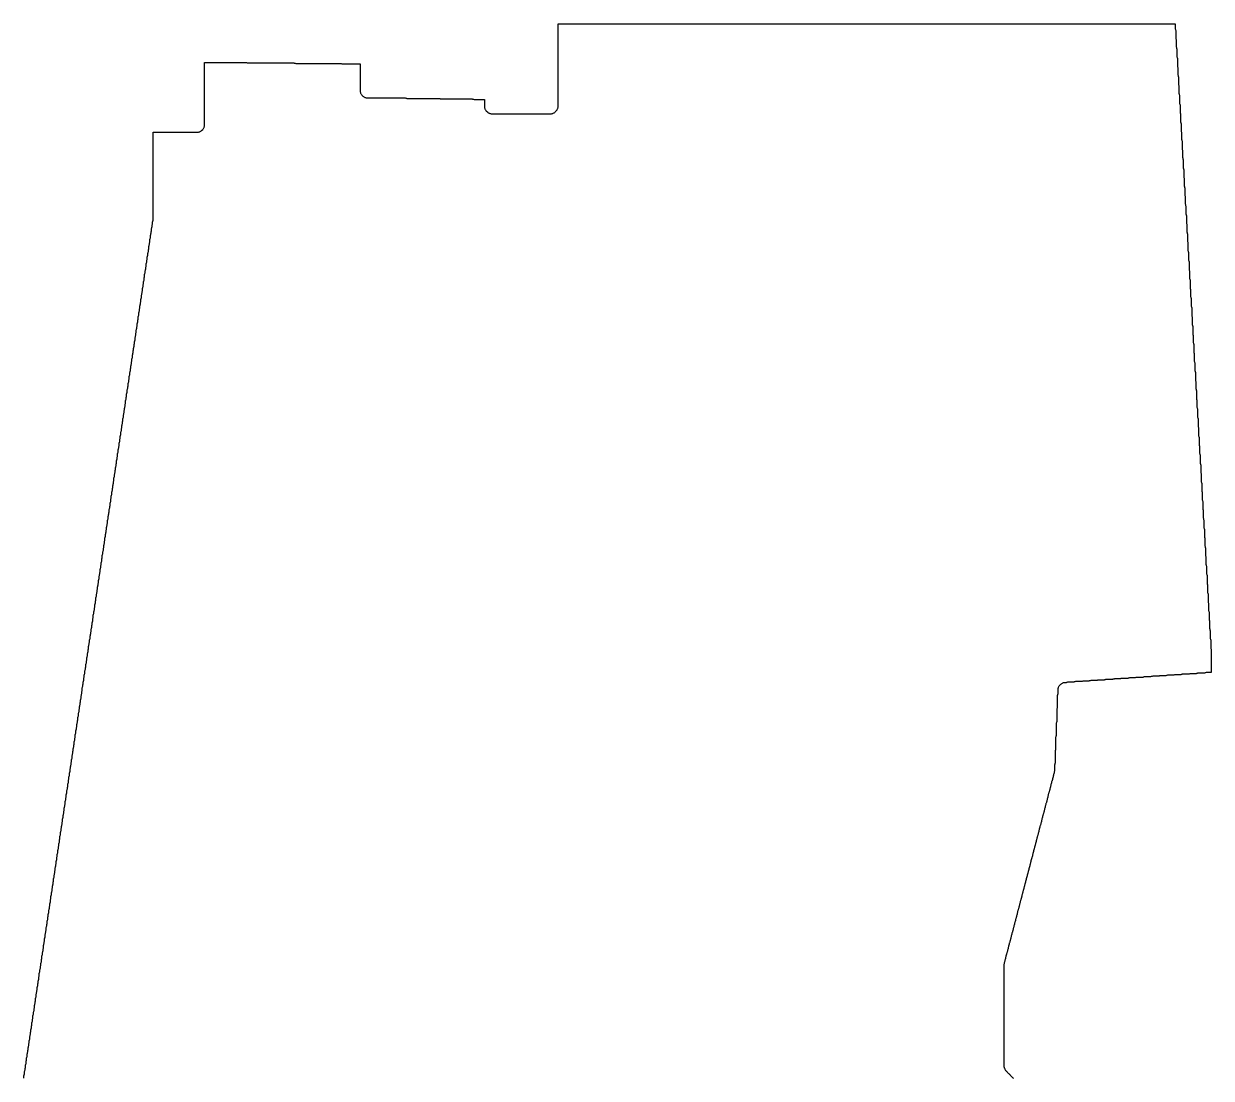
# Model space of a CAD drawing. Header units: metres. Extents: x 500 to 120559, y -30426 to 143676.
# Drawn here: x 7689 to 105705, y 56625 to 143676 of the extents above; entities that cross this region are included whole.
import ezdxf

# ---------------------------------------------------------------- set-up
doc = ezdxf.new("R2010")
doc.units = ezdxf.units.M
doc.layers.add('alpha_boundary_shrunk', color=7, linetype='Continuous')

msp = doc.modelspace()

# ---------------------------------------------------------------- linework, layer by layer
at = {"layer": 'alpha_boundary_shrunk', "color": 1}
msp.add_lwpolyline([(7689, 56619), (7700, 56664), (7706, 56710), (7709, 56756), (7709, 56859), (7718, 56881), (7733, 56925), (7744, 56970), (7750, 57016), (7752, 57062), (7752, 57165), (7762, 57186), (7777, 57230), (7787, 57275), (7794, 57321), (7796, 57368), (7796, 57427), (7806, 57449), (7820, 57492), (7831, 57538), (7837, 57583), (7840, 57630), (7840, 57732), (7849, 57754), (7864, 57798), (7875, 57843), (7881, 57889), (7883, 57936), (7883, 58038), (7893, 58060), (7908, 58104), (7918, 58149), (7925, 58195), (7927, 58241), (7927, 58300), (7937, 58322), (7951, 58366), (7962, 58411), (7968, 58457), (7971, 58504), (7971, 58606), (7980, 58628), (7995, 58672), (8006, 58717), (8012, 58763), (8014, 58809), (8014, 58868), (8024, 58890), (8039, 58934), (8049, 58979), (8056, 59025), (8058, 59071), (8058, 59174), (8068, 59196), (8082, 59240), (8093, 59285), (8100, 59331), (8102, 59377), (8102, 59480), (8111, 59502), (8126, 59546), (8137, 59591), (8143, 59637), (8145, 59683), (8145, 59742), (8155, 59764), (8170, 59808), (8180, 59853), (8187, 59899), (8189, 59945), (8189, 60048), (8199, 60070), (8214, 60114), (8224, 60159), (8231, 60205), (8233, 60251), (8233, 60354), (8242, 60376), (8257, 60420), (8268, 60465), (8274, 60511), (8276, 60557), (8276, 60616), (8286, 60638), (8301, 60682), (8312, 60727), (8318, 60773), (8320, 60819), (8320, 60922), (8330, 60944), (8345, 60987), (8355, 61033), (8362, 61079), (8364, 61125), (8364, 61228), (8374, 61249), (8388, 61293), (8399, 61338), (8405, 61384), (8408, 61431), (8408, 61490), (8417, 61512), (8432, 61555), (8443, 61601), (8449, 61646), (8451, 61693), (8451, 61795), (8461, 61817), (8476, 61861), (8486, 61906), (8493, 61952), (8495, 61999), (8495, 62058), (8505, 62079), (8519, 62123), (8530, 62168), (8536, 62214), (8539, 62261), (8539, 62363), (8548, 62385), (8563, 62429), (8574, 62474), (8580, 62520), (8582, 62567), (8582, 62669), (8592, 62691), (8607, 62735), (8617, 62780), (8624, 62826), (8626, 62872), (8626, 62931), (8636, 62953), (8650, 62997), (8661, 63042), (8667, 63088), (8670, 63134), (8670, 63237), (8679, 63259), (8694, 63303), (8705, 63348), (8711, 63394), (8713, 63440), (8713, 63543), (8723, 63565), (8738, 63609), (8748, 63654), (8755, 63700), (8757, 63746), (8757, 63805), (8767, 63827), (8781, 63871), (8792, 63916), (8799, 63962), (8801, 64008), (8801, 64111), (8810, 64133), (8825, 64177), (8836, 64222), (8842, 64268), (8844, 64314), (8844, 64417), (8854, 64439), (8869, 64483), (8880, 64528), (8886, 64574), (8888, 64620), (8888, 64679), (8898, 64701), (8913, 64745), (8923, 64790), (8930, 64836), (8932, 64882), (8932, 64985), (8941, 65007), (8956, 65050), (8967, 65096), (8973, 65141), (8975, 65188), (8975, 65291), (8985, 65312), (9000, 65356), (9011, 65401), (9017, 65447), (9019, 65494), (9019, 65553), (9029, 65574), (9044, 65618), (9054, 65664), (9061, 65709), (9063, 65756), (9063, 65858), (9073, 65880), (9087, 65924), (9098, 65969), (9104, 66015), (9107, 66062), (9107, 66121), (9116, 66142), (9131, 66186), (9142, 66231), (9148, 66277), (9150, 66324), (9150, 66426), (9160, 66448), (9175, 66492), (9185, 66537), (9192, 66583), (9194, 66629), (9194, 66732), (9204, 66754), (9218, 66798), (9229, 66843), (9235, 66889), (9238, 66935), (9238, 66994), (9247, 67016), (9262, 67060), (9273, 67105), (9279, 67151), (9281, 67197), (9281, 67300), (9291, 67322), (9306, 67366), (9316, 67411), (9323, 67457), (9325, 67503), (9325, 67606), (9335, 67628), (9349, 67672), (9360, 67717), (9366, 67763), (9369, 67809), (9369, 67868), (9378, 67890), (9393, 67934), (9404, 67979), (9410, 68025), (9412, 68071), (9412, 68174), (9422, 68196), (9437, 68240), (9447, 68285), (9454, 68331), (9456, 68377), (9456, 68480), (9466, 68502), (9480, 68546), (9491, 68591), (9498, 68637), (9500, 68683), (9500, 68742), (9509, 68764), (9524, 68808), (9535, 68853), (9541, 68899), (9543, 68945), (9543, 69048), (9553, 69070), (9568, 69113), (9579, 69159), (9585, 69204), (9587, 69251), (9587, 69310), (9597, 69332), (9612, 69376), (9622, 69421), (9629, 69467), (9631, 69513), (9631, 69616), (9640, 69637), (9655, 69681), (9666, 69726), (9672, 69772), (9674, 69819), (9674, 69921), (9684, 69943), (9699, 69987), (9710, 70032), (9716, 70078), (9718, 70125), (9718, 70184), (9728, 70205), (9743, 70249), (9753, 70294), (9760, 70340), (9762, 70387), (9762, 70489), (9772, 70511), (9786, 70555), (9797, 70600), (9803, 70646), (9806, 70692), (9806, 70795), (9815, 70817), (9830, 70861), (9841, 70906), (9847, 70952), (9849, 70998), (9849, 71057), (9859, 71079), (9874, 71123), (9884, 71168), (9891, 71214), (9893, 71260), (9893, 71363), (9903, 71385), (9917, 71429), (9928, 71474), (9934, 71520), (9937, 71566), (9937, 71669), (9946, 71691), (9961, 71735), (9972, 71780), (9978, 71826), (9980, 71872), (9980, 71931), (9990, 71953), (10005, 71997), (10015, 72042), (10022, 72088), (10024, 72134), (10024, 72237), (10034, 72259), (10048, 72303), (10059, 72348), (10066, 72394), (10068, 72440), (10068, 72499), (10077, 72521), (10092, 72565), (10103, 72610), (10109, 72656), (10111, 72702), (10111, 72805), (10121, 72827), (10136, 72871), (10146, 72916), (10153, 72962), (10155, 73008), (10155, 73111), (10165, 73132), (10179, 73176), (10190, 73222), (10197, 73267), (10199, 73314), (10199, 73373), (10208, 73395), (10223, 73439), (10234, 73484), (10240, 73530), (10242, 73576), (10242, 73679), (10252, 73700), (10267, 73744), (10278, 73789), (10284, 73835), (10286, 73882), (10286, 73984), (10296, 74006), (10311, 74050), (10321, 74095), (10328, 74141), (10330, 74187), (10330, 74247), (10339, 74268), (10354, 74312), (10365, 74357), (10371, 74403), (10373, 74450), (10373, 74552), (10383, 74574), (10398, 74618), (10409, 74663), (10415, 74709), (10417, 74755), (10417, 74858), (10427, 74880), (10442, 74924), (10452, 74969), (10459, 75015), (10461, 75061), (10461, 75120), (10471, 75142), (10485, 75186), (10496, 75231), (10502, 75277), (10505, 75323), (10505, 75426), (10514, 75448), (10529, 75492), (10540, 75537), (10546, 75583), (10548, 75629), (10548, 75732), (10558, 75754), (10573, 75798), (10583, 75843), (10590, 75889), (10592, 75935), (10592, 75994), (10602, 76016), (10616, 76060), (10627, 76105), (10633, 76151), (10636, 76197), (10636, 76300), (10645, 76322), (10660, 76366), (10671, 76411), (10677, 76457), (10679, 76503), (10679, 76606), (10689, 76628), (10704, 76671), (10714, 76717), (10721, 76762), (10723, 76809), (10723, 76911), (10733, 76933), (10747, 76977), (10758, 77022), (10765, 77068), (10767, 77115), (10767, 77174), (10776, 77195), (10791, 77239), (10802, 77285), (10808, 77330), (10810, 77377), (10810, 77436), (10820, 77458), (10835, 77502), (10845, 77547), (10852, 77593), (10854, 77639), (10854, 77742), (10864, 77763), (10879, 77807), (10889, 77852), (10896, 77898), (10898, 77945), (10898, 78047), (10907, 78069), (10922, 78113), (10933, 78158), (10939, 78204), (10941, 78250), (10941, 78310), (10951, 78331), (10966, 78375), (10977, 78420), (10983, 78466), (10985, 78513), (10985, 78615), (10995, 78637), (11010, 78681), (11020, 78726), (11027, 78772), (11029, 78818), (11029, 78921), (11038, 78943), (11053, 78987), (11064, 79032), (11070, 79078), (11072, 79124), (11072, 79183), (11082, 79205), (11097, 79249), (11108, 79294), (11114, 79340), (11116, 79386), (11116, 79489), (11126, 79511), (11141, 79555), (11151, 79600), (11158, 79646), (11160, 79692), (11160, 79751), (11170, 79773), (11184, 79817), (11195, 79862), (11201, 79908), (11204, 79954), (11204, 80057), (11213, 80079), (11228, 80123), (11239, 80168), (11245, 80214), (11247, 80260), (11247, 80363), (11257, 80385), (11272, 80429), (11282, 80474), (11289, 80520), (11291, 80566), (11291, 80625), (11301, 80647), (11315, 80691), (11326, 80736), (11332, 80782), (11335, 80828), (11335, 80931), (11344, 80953), (11359, 80997), (11370, 81042), (11376, 81088), (11378, 81134), (11378, 81237), (11388, 81258), (11403, 81302), (11413, 81347), (11420, 81393), (11422, 81440), (11422, 81499), (11432, 81521), (11446, 81564), (11457, 81610), (11464, 81656), (11466, 81702), (11466, 81805), (11475, 81826), (11490, 81870), (11501, 81915), (11507, 81961), (11509, 82008), (11509, 82110), (11519, 82132), (11534, 82176), (11544, 82221), (11551, 82267), (11553, 82313), (11553, 82372), (11563, 82394), (11578, 82438), (11588, 82483), (11595, 82529), (11597, 82576), (11597, 82678), (11606, 82700), (11621, 82744), (11632, 82789), (11638, 82835), (11640, 82881), (11640, 82940), (11650, 82962), (11665, 83006), (11676, 83051), (11682, 83097), (11684, 83144), (11684, 83246), (11694, 83268), (11709, 83312), (11719, 83357), (11726, 83403), (11728, 83449), (11728, 83552), (11737, 83574), (11752, 83618), (11763, 83663), (11769, 83709), (11771, 83755), (11771, 83814), (11781, 83836), (11796, 83880), (11807, 83925), (11813, 83971), (11815, 84017), (11815, 84120), (11825, 84142), (11840, 84186), (11850, 84231), (11857, 84277), (11859, 84323), (11859, 84426), (11869, 84448), (11883, 84492), (11894, 84537), (11900, 84583), (11903, 84629), (11903, 84688), (11912, 84710), (11927, 84754), (11938, 84799), (11944, 84845), (11946, 84891), (11946, 84994), (11956, 85016), (11971, 85060), (11981, 85105), (11988, 85151), (11990, 85197), (11990, 85300), (12000, 85321), (12014, 85365), (12025, 85410), (12031, 85456), (12034, 85503), (12034, 85562), (12043, 85584), (12058, 85627), (12069, 85673), (12075, 85718), (12077, 85765), (12077, 85868), (12087, 85889), (12102, 85933), (12112, 85978), (12119, 86024), (12121, 86071), (12121, 86130), (12131, 86151), (12145, 86195), (12156, 86241), (12163, 86286), (12165, 86333), (12165, 86435), (12174, 86457), (12189, 86501), (12200, 86546), (12206, 86592), (12208, 86639), (12208, 86741), (12218, 86763), (12233, 86807), (12243, 86852), (12250, 86898), (12252, 86944), (12252, 87003), (12262, 87025), (12277, 87069), (12287, 87114), (12294, 87160), (12296, 87206), (12296, 87309), (12305, 87331), (12320, 87375), (12331, 87420), (12337, 87466), (12339, 87512), (12339, 87615), (12349, 87637), (12364, 87681), (12375, 87726), (12381, 87772), (12383, 87818), (12383, 87877), (12393, 87899), (12408, 87943), (12418, 87988), (12425, 88034), (12427, 88080), (12427, 88183), (12436, 88205), (12451, 88249), (12462, 88294), (12468, 88340), (12470, 88386), (12470, 88489), (12480, 88511), (12495, 88555), (12506, 88600), (12512, 88646), (12514, 88692), (12514, 88838), (12524, 88860), (12539, 88904), (12549, 88949), (12556, 88995), (12558, 89041), (12558, 89100), (12568, 89122), (12582, 89166), (12593, 89211), (12599, 89257), (12602, 89304), (12602, 89363), (12611, 89384), (12626, 89428), (12637, 89473), (12643, 89519), (12645, 89566), (12645, 89668), (12655, 89690), (12670, 89734), (12680, 89779), (12687, 89825), (12689, 89871), (12689, 89930), (12699, 89952), (12713, 89996), (12724, 90041), (12730, 90087), (12733, 90134), (12733, 90236), (12742, 90258), (12757, 90302), (12768, 90347), (12774, 90393), (12776, 90439), (12776, 90498), (12786, 90520), (12801, 90564), (12811, 90609), (12818, 90655), (12820, 90702), (12820, 90804), (12830, 90826), (12844, 90870), (12855, 90915), (12862, 90961), (12864, 91007), (12864, 91066), (12873, 91088), (12888, 91132), (12899, 91177), (12905, 91223), (12907, 91269), (12907, 91372), (12917, 91394), (12932, 91438), (12942, 91483), (12949, 91529), (12951, 91575), (12951, 91678), (12961, 91700), (12976, 91744), (12986, 91789), (12993, 91835), (12995, 91881), (12995, 91940), (13004, 91962), (13019, 92006), (13030, 92051), (13036, 92097), (13038, 92143), (13038, 92290), (13048, 92311), (13063, 92355), (13074, 92401), (13080, 92446), (13082, 92493), (13082, 92552), (13092, 92574), (13107, 92618), (13117, 92663), (13124, 92709), (13126, 92755), (13126, 92814), (13135, 92836), (13150, 92880), (13161, 92925), (13167, 92971), (13169, 93017), (13169, 93120), (13179, 93142), (13194, 93185), (13205, 93231), (13211, 93276), (13213, 93323), (13213, 93382), (13223, 93404), (13238, 93448), (13248, 93493), (13255, 93539), (13257, 93585), (13257, 93688), (13267, 93709), (13281, 93753), (13292, 93799), (13298, 93844), (13301, 93891), (13301, 93993), (13310, 94015), (13325, 94059), (13336, 94104), (13342, 94150), (13344, 94197), (13344, 94256), (13354, 94277), (13369, 94321), (13379, 94366), (13386, 94412), (13388, 94459), (13388, 94561), (13398, 94583), (13412, 94627), (13423, 94672), (13429, 94718), (13432, 94764), (13432, 94867), (13441, 94889), (13456, 94933), (13467, 94978), (13473, 95024), (13475, 95070), (13475, 95129), (13485, 95151), (13500, 95195), (13510, 95240), (13517, 95286), (13519, 95332), (13519, 95435), (13529, 95457), (13543, 95501), (13554, 95546), (13561, 95592), (13563, 95638), (13563, 95741), (13572, 95763), (13587, 95807), (13598, 95852), (13604, 95898), (13606, 95944), (13606, 96003), (13616, 96025), (13631, 96069), (13641, 96114), (13648, 96160), (13650, 96206), (13650, 96309), (13660, 96331), (13675, 96375), (13685, 96420), (13692, 96466), (13694, 96512), (13694, 96571), (13703, 96593), (13718, 96637), (13729, 96682), (13735, 96728), (13737, 96774), (13737, 96877), (13747, 96899), (13762, 96943), (13773, 96988), (13779, 97034), (13781, 97080), (13781, 97183), (13791, 97205), (13806, 97248), (13816, 97294), (13823, 97339), (13825, 97386), (13825, 97445), (13834, 97467), (13849, 97511), (13860, 97556), (13866, 97602), (13869, 97648), (13869, 97751), (13878, 97772), (13893, 97816), (13904, 97862), (13910, 97907), (13912, 97954), (13912, 98056), (13922, 98078), (13937, 98122), (13947, 98167), (13954, 98213), (13956, 98260), (13956, 98319), (13966, 98340), (13980, 98384), (13991, 98429), (13997, 98475), (14000, 98522), (14000, 98624), (14009, 98646), (14024, 98690), (14035, 98735), (14041, 98781), (14043, 98827), (14043, 98930), (14053, 98952), (14068, 98996), (14078, 99041), (14085, 99087), (14087, 99133), (14087, 99192), (14097, 99214), (14111, 99258), (14122, 99303), (14128, 99349), (14131, 99395), (14131, 99498), (14140, 99520), (14155, 99564), (14166, 99609), (14172, 99655), (14174, 99701), (14174, 99804), (14184, 99826), (14199, 99870), (14209, 99915), (14216, 99961), (14218, 100007), (14218, 100066), (14228, 100088), (14242, 100132), (14253, 100177), (14260, 100223), (14262, 100269), (14262, 100372), (14271, 100394), (14286, 100438), (14297, 100483), (14303, 100529), (14305, 100575), (14305, 100634), (14315, 100656), (14330, 100700), (14340, 100745), (14347, 100791), (14349, 100837), (14349, 100940), (14359, 100962), (14374, 101006), (14384, 101051), (14391, 101097), (14393, 101143), (14393, 101246), (14402, 101268), (14417, 101311), (14428, 101357), (14434, 101402), (14436, 101449), (14436, 101508), (14446, 101530), (14461, 101574), (14472, 101619), (14478, 101665), (14480, 101711), (14480, 101814), (14490, 101835), (14505, 101879), (14515, 101924), (14522, 101970), (14524, 102017), (14524, 102119), (14534, 102141), (14548, 102185), (14559, 102230), (14565, 102276), (14568, 102323), (14568, 102382), (14577, 102403), (14592, 102447), (14603, 102492), (14609, 102538), (14611, 102585), (14611, 102687), (14621, 102709), (14636, 102753), (14646, 102798), (14653, 102844), (14655, 102890), (14655, 102993), (14665, 103015), (14679, 103059), (14690, 103104), (14696, 103150), (14699, 103196), (14699, 103255), (14708, 103277), (14723, 103321), (14734, 103366), (14740, 103412), (14742, 103458), (14742, 103561), (14752, 103583), (14767, 103627), (14777, 103672), (14784, 103718), (14786, 103764), (14786, 103823), (14796, 103845), (14810, 103889), (14821, 103934), (14827, 103980), (14830, 104026), (14830, 104129), (14839, 104151), (14854, 104195), (14865, 104240), (14871, 104286), (14873, 104332), (14873, 104435), (14883, 104457), (14898, 104501), (14908, 104546), (14915, 104592), (14917, 104638), (14917, 104697), (14927, 104719), (14941, 104763), (14952, 104808), (14959, 104854), (14961, 104900), (14961, 105003), (14970, 105025), (14985, 105069), (14996, 105114), (15002, 105160), (15004, 105206), (15004, 105309), (15014, 105330), (15029, 105374), (15040, 105420), (15046, 105465), (15048, 105512), (15048, 105571), (15058, 105593), (15073, 105637), (15083, 105682), (15090, 105728), (15092, 105774), (15092, 105877), (15101, 105898), (15116, 105942), (15127, 105987), (15133, 106033), (15135, 106080), (15135, 106182), (15145, 106204), (15160, 106248), (15171, 106293), (15177, 106339), (15179, 106385), (15179, 106445), (15189, 106466), (15204, 106510), (15214, 106555), (15221, 106601), (15223, 106648), (15223, 106750), (15233, 106772), (15247, 106816), (15258, 106861), (15264, 106907), (15267, 106953), (15267, 107012), (15276, 107034), (15291, 107078), (15302, 107123), (15308, 107169), (15310, 107216), (15310, 107318), (15320, 107340), (15335, 107384), (15345, 107429), (15352, 107475), (15354, 107521), (15354, 107624), (15364, 107646), (15378, 107690), (15389, 107735), (15395, 107781), (15398, 107827), (15398, 107886), (15407, 107908), (15422, 107952), (15433, 107997), (15439, 108043), (15441, 108089), (15441, 108192), (15451, 108214), (15466, 108258), (15476, 108303), (15483, 108349), (15485, 108395), (15485, 108498), (15495, 108520), (15509, 108564), (15520, 108609), (15526, 108655), (15529, 108701), (15529, 108760), (15538, 108782), (15553, 108826), (15564, 108871), (15570, 108917), (15572, 108963), (15572, 109066), (15582, 109088), (15597, 109132), (15607, 109177), (15614, 109223), (15616, 109269), (15616, 109372), (15626, 109393), (15640, 109437), (15651, 109482), (15658, 109528), (15660, 109575), (15660, 109634), (15669, 109656), (15684, 109700), (15695, 109745), (15701, 109791), (15703, 109837), (15703, 109940), (15713, 109961), (15728, 110005), (15739, 110050), (15745, 110096), (15747, 110143), (15747, 110245), (15757, 110267), (15772, 110311), (15782, 110356), (15789, 110402), (15791, 110448), (15791, 110507), (15800, 110529), (15815, 110573), (15826, 110618), (15832, 110664), (15834, 110711), (15834, 110813), (15844, 110835), (15859, 110879), (15870, 110924), (15876, 110970), (15878, 111016), (15878, 111075), (15888, 111097), (15903, 111141), (15913, 111186), (15920, 111232), (15922, 111279), (15922, 111381), (15932, 111403), (15946, 111447), (15957, 111492), (15963, 111538), (15966, 111584), (15966, 111687), (15975, 111709), (15990, 111753), (16001, 111798), (16007, 111844), (16009, 111890), (16009, 111949), (16019, 111971), (16034, 112015), (16044, 112060), (16051, 112106), (16053, 112152), (16053, 112255), (16063, 112277), (16077, 112321), (16088, 112366), (16094, 112412), (16097, 112458), (16097, 112561), (16106, 112583), (16121, 112627), (16132, 112672), (16138, 112718), (16140, 112764), (16140, 112823), (16150, 112845), (16165, 112889), (16175, 112934), (16182, 112980), (16184, 113026), (16184, 113129), (16194, 113151), (16208, 113195), (16219, 113240), (16225, 113286), (16228, 113332), (16228, 113435), (16237, 113456), (16252, 113500), (16263, 113545), (16269, 113591), (16271, 113638), (16271, 113697), (16281, 113719), (16296, 113762), (16306, 113808), (16313, 113853), (16315, 113900), (16315, 114003), (16325, 114024), (16339, 114068), (16350, 114113), (16357, 114159), (16359, 114206), (16359, 114265), (16368, 114287), (16383, 114330), (16394, 114376), (16400, 114421), (16402, 114468), (16402, 114570), (16412, 114592), (16427, 114636), (16438, 114681), (16444, 114727), (16446, 114774), (16446, 114876), (16456, 114898), (16471, 114942), (16481, 114987), (16488, 115033), (16490, 115079), (16490, 115138), (16499, 115160), (16514, 115204), (16525, 115249), (16531, 115295), (16533, 115341), (16533, 115444), (16543, 115466), (16558, 115510), (16569, 115555), (16575, 115601), (16577, 115647), (16577, 115750), (16587, 115772), (16602, 115816), (16612, 115861), (16619, 115907), (16621, 115953), (16621, 116012), (16631, 116034), (16645, 116078), (16656, 116123), (16662, 116169), (16665, 116215), (16665, 116318), (16674, 116340), (16689, 116384), (16700, 116429), (16706, 116475), (16708, 116521), (16708, 116624), (16718, 116646), (16733, 116690), (16743, 116735), (16750, 116781), (16752, 116827), (16752, 116886), (16762, 116908), (16776, 116952), (16787, 116997), (16793, 117043), (16796, 117089), (16796, 117192), (16805, 117214), (16820, 117258), (16831, 117303), (16837, 117349), (16839, 117395), (16839, 117454), (16849, 117476), (16864, 117520), (16874, 117565), (16881, 117611), (16883, 117657), (16883, 117760), (16893, 117782), (16907, 117825), (16918, 117871), (16925, 117916), (16927, 117963), (16927, 118066), (16936, 118087), (16951, 118131), (16962, 118176), (16968, 118222), (16970, 118269), (16970, 118371), (16980, 118393), (16995, 118437), (17005, 118482), (17012, 118528), (17014, 118574), (17014, 118633), (17024, 118655), (17038, 118699), (17049, 118744), (17056, 118790), (17058, 118837), (17058, 118939), (17067, 118961), (17082, 119005), (17093, 119050), (17099, 119096), (17101, 119142), (17101, 119201), (17111, 119223), (17126, 119267), (17137, 119312), (17143, 119358), (17145, 119404), (17145, 119507), (17155, 119529), (17170, 119573), (17180, 119618), (17187, 119664), (17189, 119710), (17189, 119813), (17198, 119835), (17213, 119879), (17224, 119924), (17230, 119970), (17232, 120016), (17232, 120075), (17242, 120097), (17257, 120141), (17268, 120186), (17274, 120232), (17276, 120278), (17276, 120381), (17286, 120403), (17301, 120447), (17311, 120492), (17318, 120538), (17320, 120584), (17320, 120643), (17330, 120665), (17344, 120709), (17355, 120754), (17361, 120800), (17364, 120846), (17364, 120949), (17373, 120971), (17388, 121015), (17399, 121060), (17405, 121106), (17407, 121152), (17407, 121255), (17417, 121277), (17432, 121320), (17442, 121366), (17449, 121412), (17451, 121458), (17451, 121517), (17461, 121539), (17475, 121583), (17486, 121628), (17492, 121674), (17495, 121720), (17495, 121823), (17504, 121845), (17519, 121888), (17530, 121934), (17536, 121979), (17538, 122026), (17538, 122128), (17548, 122150), (17563, 122194), (17573, 122239), (17580, 122285), (17582, 122332), (17582, 122391), (17592, 122412), (17606, 122456), (17617, 122501), (17624, 122547), (17626, 122594), (17626, 122696), (17635, 122718), (17650, 122762), (17661, 122807), (17667, 122853), (17669, 122900), (17669, 123002), (17679, 123024), (17694, 123068), (17704, 123113), (17711, 123159), (17713, 123205), (17713, 123264), (17723, 123286), (17738, 123330), (17748, 123375), (17755, 123421), (17757, 123467), (17757, 123570), (17766, 123592), (17781, 123636), (17792, 123681), (17798, 123727), (17800, 123773), (17800, 123876), (17810, 123898), (17825, 123942), (17836, 123987), (17842, 124033), (17844, 124079), (17844, 124138), (17854, 124160), (17869, 124204), (17879, 124249), (17886, 124295), (17888, 124341), (17888, 124444), (17897, 124466), (17912, 124510), (17923, 124555), (17929, 124601), (17931, 124647), (17931, 124706), (17941, 124728), (17956, 124772), (17967, 124817), (17973, 124863), (17975, 124909), (17975, 125012), (17985, 125034), (18000, 125078), (18010, 125123), (18017, 125169), (18019, 125215), (18019, 125318), (18029, 125340), (18043, 125383), (18054, 125429), (18060, 125474), (18063, 125521), (18063, 125580), (18072, 125602), (18087, 125646), (18098, 125691), (18104, 125737), (18106, 125783), (18106, 125886), (18116, 125907), (18131, 125951), (18141, 125997), (18148, 126042), (18150, 126089), (18150, 126191), (18160, 126213), (18174, 126257), (18185, 126302), (18191, 126348), (18194, 126395), (18194, 126454), (18203, 126475), (18218, 126519), (18229, 126564), (18235, 126610), (18237, 126657), (18237, 126759), (18247, 126781), (18262, 126825), (18272, 126870), (18279, 126916), (18281, 126962), (18281, 127065), (18291, 127087), (18305, 127131), (18316, 127176), (18323, 127222), (18325, 127268), (18325, 127327), (18334, 127349), (18349, 127393), (18360, 127438), (18366, 127484), (18368, 127530), (18368, 134719), (22019, 134719), (22068, 134722), (22116, 134729), (22164, 134741), (22210, 134758), (22254, 134779), (22296, 134804), (22336, 134833), (22372, 134866), (22460, 134953), (22493, 134990), (22522, 135029), (22547, 135071), (22568, 135116), (22585, 135162), (22596, 135209), (22604, 135258), (22606, 135307), (22606, 140486), (26053, 140486), (26075, 140477), (26119, 140462), (26164, 140451), (26210, 140445), (26256, 140443), (29985, 140443), (30007, 140433), (30051, 140418), (30096, 140408), (30142, 140401), (30188, 140399), (33873, 140399), (33895, 140389), (33939, 140374), (33984, 140364), (34030, 140357), (34077, 140355), (35455, 140355), (35455, 138147), (35458, 138098), (35465, 138049), (35477, 138001), (35493, 137955), (35514, 137911), (35539, 137869), (35569, 137829), (35602, 137793), (35689, 137706), (35725, 137673), (35765, 137643), (35807, 137618), (35851, 137597), (35897, 137581), (35945, 137569), (35994, 137562), (36043, 137559), (39160, 137559), (39182, 137550), (39226, 137535), (39271, 137524), (39317, 137518), (39363, 137516), (41956, 137516), (41978, 137506), (42022, 137491), (42067, 137480), (42113, 137474), (42159, 137472), (44708, 137472), (44730, 137462), (44774, 137447), (44819, 137437), (44865, 137430), (44911, 137428), (45722, 137428), (45722, 136836), (45724, 136787), (45731, 136738), (45743, 136691), (45760, 136645), (45781, 136600), (45806, 136558), (45835, 136519), (45868, 136482), (45956, 136395), (45992, 136362), (46031, 136333), (46073, 136308), (46118, 136287), (46164, 136270), (46212, 136258), (46260, 136251), (46309, 136249), (51202, 136249), (51251, 136251), (51300, 136258), (51347, 136270), (51394, 136287), (51438, 136308), (51480, 136333), (51519, 136362), (51556, 136395), (51643, 136482), (51676, 136519), (51705, 136558), (51731, 136600), (51752, 136645), (51768, 136691), (51780, 136738), (51787, 136787), (51790, 136836), (51790, 143676), (102735, 143676), (102735, 143302), (102737, 143255), (102743, 143210), (102754, 143164), (102769, 143121), (102778, 143099), (102778, 142515), (102780, 142469), (102787, 142423), (102797, 142378), (102812, 142334), (102822, 142312), (102822, 141773), (102824, 141726), (102830, 141680), (102841, 141635), (102856, 141591), (102866, 141570), (102866, 141030), (102868, 140984), (102874, 140938), (102885, 140893), (102900, 140849), (102909, 140827), (102909, 140244), (102911, 140197), (102918, 140151), (102929, 140106), (102943, 140062), (102953, 140041), (102953, 139501), (102955, 139455), (102962, 139409), (102972, 139364), (102987, 139320), (102997, 139298), (102997, 138715), (102999, 138668), (103005, 138622), (103016, 138577), (103031, 138533), (103040, 138511), (103040, 137972), (103042, 137926), (103049, 137880), (103060, 137835), (103074, 137791), (103084, 137769), (103084, 137185), (103086, 137139), (103093, 137093), (103103, 137048), (103118, 137004), (103128, 136982), (103128, 136443), (103130, 136396), (103136, 136351), (103147, 136305), (103162, 136262), (103171, 136240), (103171, 135656), (103174, 135610), (103180, 135564), (103191, 135519), (103205, 135475), (103215, 135453), (103215, 134914), (103217, 134867), (103224, 134821), (103234, 134776), (103249, 134732), (103259, 134711), (103259, 134171), (103261, 134125), (103267, 134079), (103278, 134034), (103293, 133990), (103302, 133968), (103302, 133385), (103305, 133338), (103311, 133292), (103322, 133247), (103336, 133203), (103346, 133182), (103346, 132642), (103348, 132596), (103355, 132550), (103365, 132505), (103380, 132461), (103390, 132439), (103390, 131856), (103392, 131809), (103398, 131763), (103409, 131718), (103424, 131674), (103434, 131652), (103434, 131113), (103436, 131067), (103442, 131021), (103453, 130976), (103468, 130932), (103477, 130910), (103477, 130326), (103479, 130280), (103486, 130234), (103496, 130189), (103511, 130145), (103521, 130123), (103521, 129584), (103523, 129537), (103529, 129492), (103540, 129446), (103555, 129403), (103565, 129381), (103565, 128797), (103567, 128751), (103573, 128705), (103584, 128660), (103599, 128616), (103608, 128594), (103608, 128055), (103610, 128008), (103617, 127962), (103628, 127917), (103642, 127873), (103652, 127852), (103652, 127312), (103654, 127266), (103661, 127220), (103671, 127175), (103686, 127131), (103696, 127109), (103696, 126526), (103698, 126479), (103704, 126433), (103715, 126388), (103730, 126344), (103739, 126323), (103739, 125783), (103742, 125737), (103748, 125691), (103759, 125646), (103773, 125602), (103783, 125580), (103783, 124997), (103785, 124950), (103792, 124904), (103802, 124859), (103817, 124815), (103827, 124793), (103827, 124254), (103829, 124208), (103835, 124162), (103846, 124117), (103861, 124073), (103870, 124051), (103870, 123467), (103873, 123421), (103879, 123375), (103890, 123330), (103904, 123286), (103914, 123264), (103914, 122725), (103916, 122678), (103923, 122633), (103933, 122587), (103948, 122544), (103958, 122522), (103958, 121938), (103960, 121892), (103966, 121846), (103977, 121801), (103992, 121757), (104001, 121735), (104001, 121196), (104004, 121149), (104010, 121103), (104021, 121058), (104035, 121014), (104045, 120993), (104045, 120453), (104047, 120407), (104054, 120361), (104064, 120316), (104079, 120272), (104089, 120250), (104089, 119667), (104091, 119620), (104097, 119574), (104108, 119529), (104123, 119485), (104133, 119464), (104133, 118924), (104135, 118878), (104141, 118832), (104152, 118787), (104167, 118743), (104176, 118721), (104176, 118138), (104178, 118091), (104185, 118045), (104195, 118000), (104210, 117956), (104220, 117934), (104220, 117395), (104222, 117349), (104228, 117303), (104239, 117258), (104254, 117214), (104264, 117192), (104264, 116608), (104266, 116562), (104272, 116516), (104283, 116471), (104298, 116427), (104307, 116405), (104307, 115866), (104309, 115819), (104316, 115774), (104327, 115728), (104341, 115685), (104351, 115663), (104351, 115123), (104353, 115077), (104360, 115031), (104370, 114986), (104385, 114942), (104395, 114920), (104395, 114337), (104397, 114290), (104403, 114244), (104414, 114199), (104429, 114155), (104438, 114134), (104438, 113594), (104441, 113548), (104447, 113502), (104458, 113457), (104472, 113413), (104482, 113391), (104482, 112808), (104484, 112761), (104491, 112715), (104501, 112670), (104516, 112626), (104526, 112605), (104526, 112065), (104528, 112019), (104534, 111973), (104545, 111928), (104560, 111884), (104569, 111862), (104569, 111279), (104572, 111232), (104578, 111186), (104589, 111141), (104603, 111097), (104613, 111075), (104613, 110536), (104615, 110490), (104622, 110444), (104632, 110399), (104647, 110355), (104657, 110333), (104657, 109749), (104659, 109703), (104665, 109657), (104676, 109612), (104691, 109568), (104700, 109546), (104700, 109007), (104703, 108960), (104709, 108915), (104720, 108869), (104734, 108826), (104744, 108804), (104744, 108264), (104746, 108218), (104753, 108172), (104763, 108127), (104778, 108083), (104788, 108061), (104788, 107478), (104790, 107431), (104796, 107385), (104807, 107340), (104822, 107296), (104832, 107275), (104832, 106735), (104834, 106689), (104840, 106643), (104851, 106598), (104866, 106554), (104875, 106532), (104875, 105949), (104877, 105902), (104884, 105856), (104894, 105811), (104909, 105767), (104919, 105746), (104919, 105206), (104921, 105160), (104928, 105114), (104938, 105069), (104953, 105025), (104963, 105003), (104963, 104420), (104965, 104373), (104971, 104327), (104982, 104282), (104997, 104238), (105006, 104216), (105006, 103677), (105008, 103631), (105015, 103585), (105026, 103540), (105040, 103496), (105050, 103474), (105050, 102890), (105052, 102844), (105059, 102798), (105069, 102753), (105084, 102709), (105094, 102687), (105094, 102148), (105096, 102101), (105102, 102056), (105113, 102010), (105128, 101967), (105137, 101945), (105137, 101405), (105140, 101359), (105146, 101313), (105157, 101268), (105171, 101224), (105181, 101202), (105181, 100619), (105183, 100572), (105190, 100526), (105200, 100481), (105215, 100437), (105225, 100416), (105225, 99876), (105227, 99830), (105233, 99784), (105244, 99739), (105259, 99695), (105268, 99673), (105268, 99090), (105271, 99043), (105277, 98997), (105288, 98952), (105302, 98908), (105312, 98887), (105312, 98347), (105314, 98301), (105321, 98255), (105331, 98210), (105346, 98166), (105356, 98144), (105356, 97561), (105358, 97514), (105364, 97468), (105375, 97423), (105390, 97379), (105399, 97357), (105399, 96818), (105402, 96772), (105408, 96726), (105419, 96681), (105434, 96637), (105443, 96615), (105443, 96031), (105445, 95985), (105452, 95939), (105462, 95894), (105477, 95850), (105487, 95828), (105487, 95289), (105489, 95242), (105495, 95197), (105506, 95151), (105521, 95108), (105531, 95086), (105531, 94546), (105533, 94500), (105539, 94454), (105550, 94409), (105565, 94365), (105574, 94343), (105574, 93760), (105576, 93713), (105583, 93667), (105593, 93622), (105608, 93578), (105618, 93557), (105618, 93017), (105620, 92971), (105627, 92925), (105637, 92880), (105652, 92836), (105662, 92814), (105662, 92231), (105664, 92184), (105670, 92138), (105681, 92093), (105696, 92049), (105705, 92028), (105705, 90109), (105332, 90109), (105285, 90107), (105239, 90101), (105194, 90090), (105150, 90075), (105128, 90066), (104676, 90066), (104630, 90063), (104584, 90057), (104539, 90046), (104495, 90032), (104473, 90022), (104065, 90022), (104018, 90020), (103972, 90013), (103927, 90003), (103883, 89988), (103862, 89978), (103409, 89978), (103363, 89976), (103317, 89970), (103272, 89959), (103228, 89944), (103206, 89935), (102798, 89935), (102751, 89932), (102705, 89926), (102660, 89915), (102616, 89901), (102595, 89891), (102142, 89891), (102096, 89889), (102050, 89882), (102005, 89872), (101961, 89857), (101939, 89847), (101531, 89847), (101484, 89845), (101439, 89839), (101393, 89828), (101349, 89813), (101328, 89804), (100875, 89804), (100829, 89801), (100783, 89795), (100738, 89784), (100694, 89770), (100672, 89760), (100264, 89760), (100217, 89758), (100172, 89751), (100126, 89741), (100083, 89726), (100061, 89716), (99608, 89716), (99562, 89714), (99516, 89708), (99471, 89697), (99427, 89682), (99405, 89672), (98997, 89672), (98951, 89670), (98905, 89664), (98860, 89653), (98816, 89638), (98794, 89629), (98341, 89629), (98295, 89627), (98249, 89620), (98204, 89610), (98160, 89595), (98138, 89585), (97730, 89585), (97684, 89583), (97638, 89576), (97593, 89566), (97549, 89551), (97527, 89541), (97075, 89541), (97028, 89539), (96982, 89533), (96937, 89522), (96893, 89507), (96871, 89498), (96463, 89498), (96417, 89496), (96371, 89489), (96326, 89478), (96282, 89464), (96260, 89454), (95808, 89454), (95761, 89452), (95715, 89445), (95670, 89435), (95626, 89420), (95605, 89410), (95196, 89410), (95150, 89408), (95104, 89402), (95059, 89391), (95015, 89376), (94993, 89367), (94541, 89367), (94494, 89364), (94448, 89358), (94403, 89347), (94359, 89333), (94338, 89323), (93929, 89323), (93883, 89321), (93837, 89314), (93792, 89304), (93748, 89289), (93726, 89279), (93623, 89279), (93574, 89277), (93526, 89270), (93478, 89258), (93432, 89241), (93387, 89220), (93345, 89195), (93306, 89166), (93270, 89133), (93182, 89045), (93149, 89009), (93120, 88970), (93095, 88928), (93074, 88883), (93057, 88837), (93045, 88789), (93038, 88741), (93036, 88692), (93036, 88327), (93026, 88305), (93011, 88261), (93001, 88216), (92994, 88170), (92992, 88124), (92992, 87191), (92982, 87169), (92968, 87125), (92957, 87080), (92951, 87034), (92948, 86988), (92948, 86055), (92939, 86033), (92924, 85989), (92913, 85944), (92907, 85898), (92905, 85852), (92905, 84919), (92895, 84898), (92880, 84854), (92870, 84808), (92863, 84763), (92861, 84716), (92861, 83783), (92851, 83762), (92837, 83718), (92826, 83673), (92820, 83627), (92817, 83580), (92817, 82648), (92808, 82626), (92793, 82582), (92782, 82537), (92776, 82491), (92774, 82445), (92774, 81992), (92764, 81970), (92749, 81926), (92739, 81881), (92732, 81835), (92731, 81821), (92720, 81796), (92706, 81752), (92695, 81707), (92688, 81661), (92688, 81646), (92677, 81621), (92662, 81577), (92651, 81532), (92645, 81486), (92644, 81471), (92633, 81446), (92618, 81402), (92608, 81357), (92601, 81311), (92600, 81297), (92589, 81271), (92574, 81227), (92564, 81182), (92564, 81181), (92546, 81140), (92531, 81096), (92520, 81051), (92514, 81005), (92513, 80991), (92502, 80966), (92487, 80922), (92476, 80877), (92470, 80831), (92469, 80816), (92458, 80791), (92443, 80747), (92433, 80702), (92426, 80656), (92426, 80641), (92415, 80616), (92400, 80572), (92389, 80527), (92383, 80481), (92382, 80467), (92371, 80441), (92356, 80397), (92345, 80352), (92339, 80306), (92338, 80292), (92327, 80267), (92312, 80223), (92302, 80178), (92302, 80176), (92283, 80136), (92269, 80092), (92258, 80046), (92252, 80001), (92251, 79986), (92240, 79961), (92225, 79917), (92214, 79872), (92208, 79826), (92207, 79811), (92196, 79786), (92181, 79742), (92171, 79697), (92164, 79651), (92164, 79636), (92152, 79611), (92138, 79567), (92127, 79522), (92121, 79476), (92120, 79462), (92109, 79437), (92094, 79393), (92083, 79347), (92083, 79346), (92065, 79305), (92050, 79262), (92040, 79216), (92033, 79171), (92032, 79156), (92021, 79131), (92007, 79087), (91996, 79042), (91989, 78996), (91989, 78981), (91978, 78956), (91963, 78912), (91952, 78867), (91946, 78821), (91945, 78806), (91934, 78781), (91919, 78737), (91909, 78692), (91902, 78646), (91901, 78632), (91890, 78606), (91875, 78563), (91865, 78517), (91865, 78516), (91847, 78475), (91832, 78431), (91821, 78386), (91815, 78340), (91814, 78326), (91803, 78301), (91788, 78257), (91777, 78212), (91771, 78166), (91770, 78151), (91759, 78126), (91744, 78082), (91734, 78037), (91727, 77991), (91727, 77976), (91715, 77951), (91701, 77907), (91690, 77862), (91684, 77816), (91683, 77802), (91672, 77776), (91657, 77732), (91646, 77687), (91640, 77641), (91639, 77627), (91628, 77602), (91613, 77558), (91603, 77513), (91603, 77511), (91584, 77471), (91570, 77427), (91559, 77382), (91553, 77336), (91552, 77321), (91541, 77296), (91526, 77252), (91515, 77207), (91509, 77161), (91508, 77146), (91497, 77121), (91482, 77077), (91472, 77032), (91465, 76986), (91465, 76971), (91453, 76946), (91439, 76902), (91428, 76857), (91422, 76811), (91421, 76797), (91410, 76772), (91395, 76728), (91384, 76683), (91384, 76681), (91366, 76640), (91351, 76597), (91341, 76551), (91334, 76506), (91333, 76491), (91322, 76466), (91308, 76422), (91297, 76377), (91290, 76331), (91290, 76316), (91279, 76291), (91264, 76247), (91253, 76202), (91247, 76156), (91246, 76141), (91235, 76116), (91220, 76072), (91210, 76027), (91203, 75981), (91202, 75967), (91191, 75941), (91176, 75898), (91166, 75852), (91166, 75851), (91148, 75810), (91133, 75766), (91122, 75721), (91116, 75675), (91115, 75661), (91104, 75636), (91089, 75592), (91078, 75547), (91072, 75501), (91071, 75486), (91060, 75461), (91045, 75417), (91035, 75372), (91028, 75326), (91028, 75311), (91016, 75286), (91002, 75242), (90991, 75197), (90985, 75151), (90984, 75137), (90973, 75111), (90958, 75067), (90947, 75022), (90941, 74976), (90940, 74962), (90929, 74937), (90914, 74893), (90904, 74848), (90904, 74846), (90885, 74806), (90871, 74762), (90860, 74717), (90854, 74671), (90853, 74656), (90842, 74631), (90827, 74587), (90816, 74542), (90810, 74496), (90809, 74481), (90798, 74456), (90783, 74412), (90773, 74367), (90766, 74321), (90766, 74307), (90754, 74281), (90740, 74237), (90729, 74192), (90723, 74146), (90722, 74132), (90711, 74107), (90696, 74063), (90685, 74018), (90685, 74016), (90667, 73976), (90652, 73932), (90642, 73886), (90635, 73841), (90634, 73826), (90623, 73801), (90609, 73757), (90598, 73712), (90591, 73666), (90591, 73651), (90580, 73626), (90565, 73582), (90554, 73537), (90548, 73491), (90547, 73476), (90536, 73451), (90521, 73407), (90510, 73362), (90504, 73316), (90503, 73302), (90492, 73277), (90477, 73233), (90467, 73187), (90467, 73186), (90449, 73145), (90434, 73102), (90423, 73056), (90417, 73011), (90416, 72996), (90405, 72971), (90390, 72927), (90379, 72882), (90373, 72836), (90372, 72821), (90361, 72796), (90346, 72752), (90336, 72707), (90329, 72661), (90329, 72646), (90317, 72621), (90303, 72577), (90292, 72532), (90286, 72486), (90285, 72472), (90274, 72446), (90259, 72403), (90248, 72357), (90242, 72312), (90241, 72297), (90230, 72272), (90215, 72228), (90205, 72183), (90205, 72181), (90186, 72141), (90172, 72097), (90161, 72052), (90155, 72006), (90154, 71991), (90143, 71966), (90128, 71922), (90117, 71877), (90111, 71831), (90110, 71816), (90099, 71791), (90084, 71747), (90074, 71702), (90067, 71656), (90067, 71642), (90055, 71616), (90041, 71572), (90030, 71527), (90024, 71481), (90023, 71467), (90012, 71442), (89997, 71398), (89986, 71353), (89986, 71351), (89968, 71311), (89953, 71267), (89943, 71222), (89936, 71176), (89935, 71161), (89924, 71136), (89910, 71092), (89899, 71047), (89892, 71001), (89892, 70986), (89881, 70961), (89866, 70917), (89855, 70872), (89849, 70826), (89848, 70811), (89837, 70786), (89822, 70742), (89811, 70697), (89805, 70651), (89804, 70637), (89793, 70612), (89778, 70568), (89768, 70523), (89768, 70521), (89750, 70480), (89735, 70437), (89724, 70391), (89718, 70346), (89717, 70331), (89706, 70306), (89691, 70262), (89680, 70217), (89674, 70171), (89673, 70156), (89662, 70131), (89647, 70087), (89637, 70042), (89630, 69996), (89630, 69981), (89618, 69956), (89604, 69912), (89593, 69867), (89587, 69821), (89586, 69807), (89575, 69781), (89560, 69738), (89549, 69692), (89543, 69647), (89542, 69632), (89531, 69607), (89516, 69563), (89506, 69518), (89506, 69516), (89487, 69476), (89473, 69432), (89462, 69387), (89456, 69341), (89455, 69326), (89444, 69301), (89429, 69257), (89418, 69212), (89412, 69166), (89411, 69151), (89400, 69126), (89385, 69082), (89375, 69037), (89368, 68991), (89368, 68977), (89356, 68951), (89342, 68907), (89331, 68862), (89324, 68816), (89324, 68802), (89313, 68777), (89298, 68733), (89287, 68688), (89287, 68686), (89269, 68646), (89254, 68602), (89244, 68557), (89237, 68511), (89236, 68496), (89225, 68471), (89211, 68427), (89200, 68382), (89193, 68336), (89193, 68321), (89182, 68296), (89167, 68252), (89156, 68207), (89150, 68161), (89149, 68147), (89138, 68121), (89123, 68077), (89112, 68032), (89106, 67986), (89105, 67972), (89094, 67947), (89079, 67903), (89069, 67858), (89069, 67856), (89051, 67816), (89036, 67772), (89025, 67726), (89019, 67681), (89018, 67666), (89007, 67641), (88992, 67597), (88981, 67552), (88975, 67506), (88974, 67491), (88963, 67466), (88948, 67422), (88938, 67377), (88931, 67331), (88931, 67316), (88919, 67291), (88905, 67247), (88894, 67202), (88888, 67156), (88887, 67142), (88876, 67117), (88861, 67073), (88850, 67027), (88844, 66982), (88843, 66967), (88832, 66942), (88817, 66898), (88807, 66853), (88806, 66852), (88788, 66811), (88774, 66767), (88763, 66722), (88757, 66676), (88756, 66661), (88745, 66636), (88730, 66592), (88719, 66547), (88713, 66501), (88712, 66486), (88701, 66461), (88686, 66417), (88676, 66372), (88669, 66326), (88668, 66312), (88657, 66286), (88643, 66243), (88632, 66197), (88625, 66152), (88625, 66137), (88614, 66112), (88599, 66068), (88588, 66023), (88582, 65977), (88580, 65930), (88580, 57673), (88582, 57627), (88588, 57581), (88599, 57536), (88614, 57492), (88632, 57450), (88676, 57362), (88703, 57316), (88734, 57272), (88770, 57233), (88813, 57189), (88857, 57145), (88901, 57101), (88945, 57058), (88988, 57014), (89032, 56970), (89076, 56927), (89119, 56883), (89338, 56665), (89381, 56621)], dxfattribs=at)

doc.saveas('drawing.dxf')
